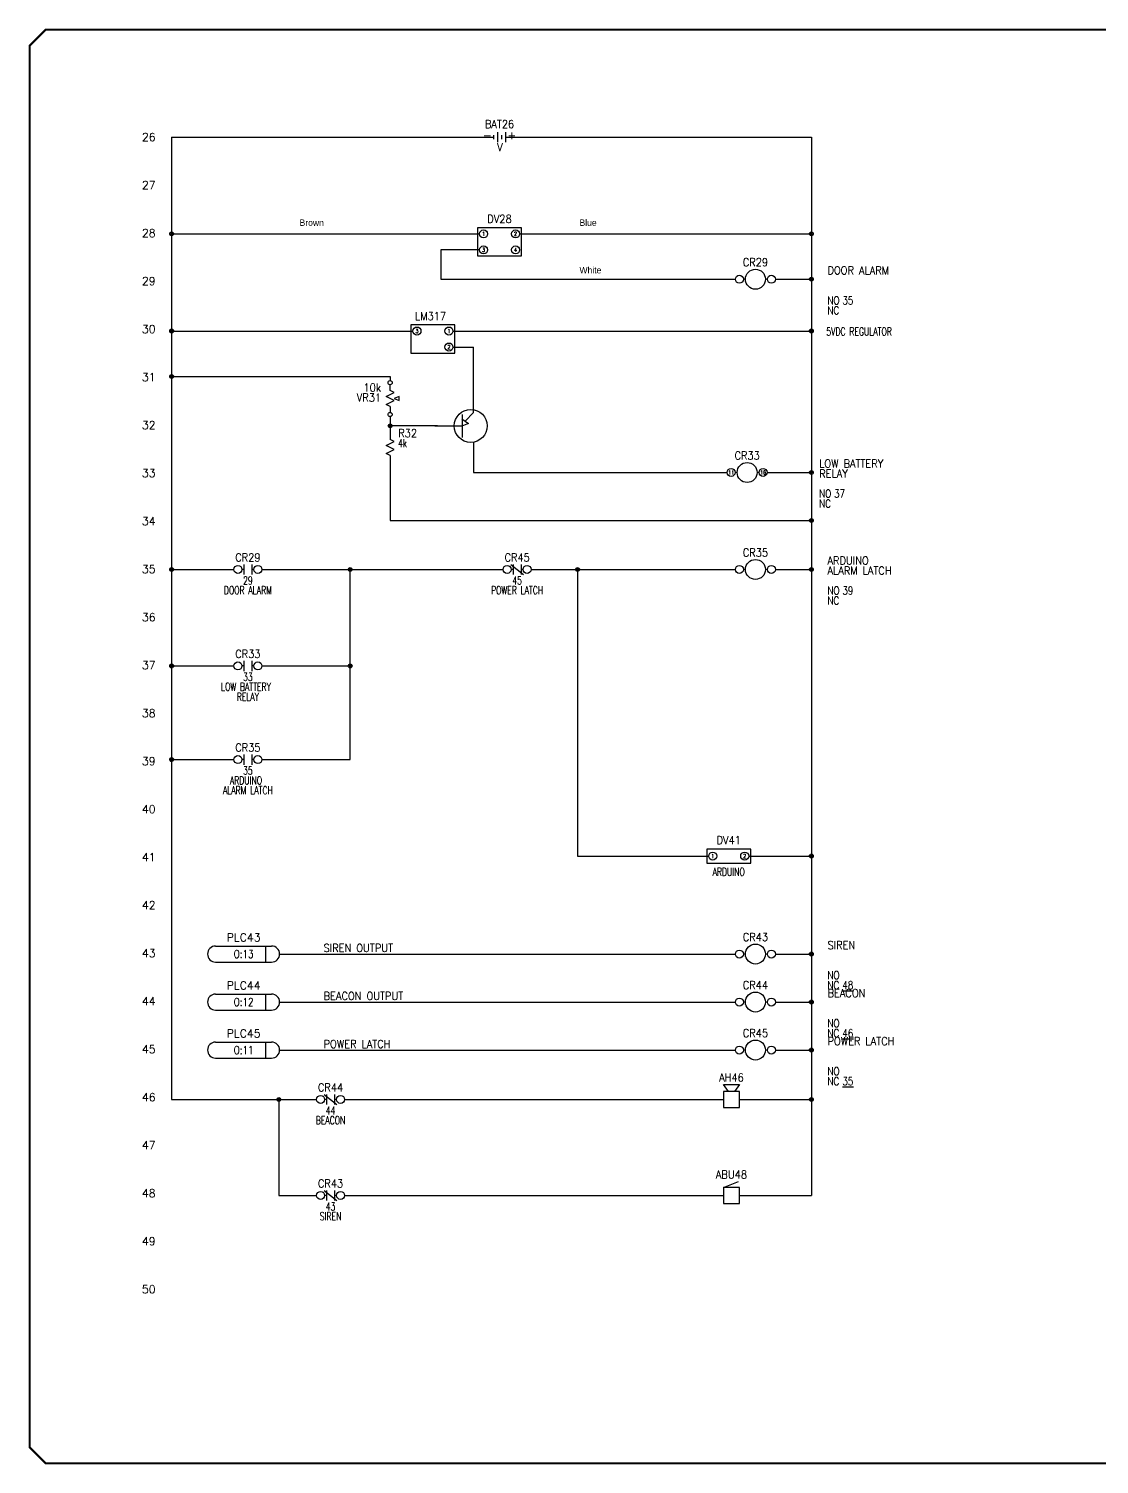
# Model space of a CAD drawing. Header units: inches. Extents: x 0 to 33.5, y 0 to 22.4.
# Drawn here: x 0.02 to 16.75, y 0.02 to 22.44 of the extents above; entities that cross this region are included whole.
import ezdxf
from ezdxf.enums import TextEntityAlignment as Align

# ---------------------------------------------------------------- set-up
doc = ezdxf.new("R2010")
doc.units = ezdxf.units.IN
doc.header["$MEASUREMENT"] = 0
for name, color, linetype in [('DESC', 150, 'Continuous'), ('DESCCHILD', 20, 'Continuous'), ('MISC', 7, 'Continuous'), ('SYMS', 7, 'Continuous'), ('TAGFIXED', 7, 'Continuous'), ('TAGS', 150, 'Continuous'), ('TERMS', 123, 'Continuous'), ('TITLE', 7, 'Continuous'), ('WIRES', 7, 'Continuous'), ('XREF', 7, 'Continuous'), ('XREFCHILD', 134, 'Continuous')]:
    doc.layers.add(name, color=color, linetype=linetype)
doc.styles.add('ITALIC', font='ITALIC')
doc.styles.add('SIMPLEX', font='SIMPLEX')
doc.styles.add('WD', font='romans.shx')

# ---------------------------------------------------------------- blocks, each defined once
blk = doc.blocks.new('NO_NUM_acade_title')
at = {"layer": 'TITLE', "const_width": 0.0312}
blk.add_lwpolyline([(30.594, 0.281), (30.594, 22.177), (30.344, 22.427), (0.281, 22.427), (0.031, 22.177), (0.031, 0.281), (0.281, 0.031), (30.344, 0.031)], close=True, dxfattribs=at)
at = {"layer": 'TITLE', "color": 1, "style": 'ITALIC'}
for tag, height, p in [('TITLE#1', 0.125, (32.156, 3.406)), ('TITLE#2', 0.125, (32.156, 3.204)), ('TITLE#3', 0.125, (32.156, 3.001)), ('TITLE#4', 0.125, (32.156, 2.799)), ('DWG#', 0.2, (32.156, 0.826))]:
    blk.add_attdef(tag, text='', height=height, dxfattribs=at).set_placement(p, align=Align.CENTER)
at = {"layer": 'TITLE', "color": 1, "style": 'SIMPLEX'}
blk.add_attdef('CAD#', (30.826, 1.958), '', height=0.0938, rotation=90, dxfattribs=at)
at = {"layer": 'TITLE', "color": 1}
for tag, p, height, style in [('ENGINEER', (31.237, 1.958), 0.0938, 'ITALIC'), ('CHKDBY', (32.424, 1.958), 0.0938, 'ITALIC'), ('JOB#', (31.464, 1.644), 0.0938, 'SIMPLEX'), ('DRAWNBY', (32.494, 1.644), 0.0938, 'ITALIC'), ('SCALE', (31.353, 1.344), 0.0938, 'SIMPLEX'), ('DATE', (32.408, 1.344), 0.0938, 'SIMPLEX'), ('SHTS', (32.532, 0.25), 0.2, 'ITALIC')]:
    blk.add_attdef(tag, p, '', height=height, dxfattribs=dict(at, style=style))
at = {"layer": 'TITLE', "color": 1, "style": 'ITALIC'}
blk.add_attdef('SH#', text='', height=0.2, dxfattribs=at).set_placement((31.881, 0.25), align=Align.RIGHT)
at = {"layer": 'TITLE', "color": 7, "flags": 9}
blk.add_attdef('WD_TB', (31.219, 0.031), '', height=0.125, dxfattribs=at)
blk = doc.blocks.new('WD_MLRH')
at = {"style": 'WD'}
blk.add_attdef('RUNGFIRST', text='', height=0.125, dxfattribs=at).set_placement((-0.25, 0), align=Align.MIDDLE_RIGHT)
at = {"style": 'WD', "flags": 1}
for tag, p in [('RUNGHORV', (-0.25, -0.127)), ('RUNGDIST', (-0.25, -0.2)), ('RUNGCNT', (-0.25, -0.237)), ('RUNGINC', (-0.25, -0.163)), ('WIRE-START', (-0.25, -0.356)), ('WIRE-GSUF', (-0.25, -0.396)), ('PH3SPACE', (-0.25, -0.437)), ('WIREMODE', (-0.25, -0.281)), ('WIREFMT', (-0.25, -0.321))]:
    blk.add_attdef(tag, text='', height=0.025, dxfattribs=at).set_placement(p, align=Align.RIGHT)
blk = doc.blocks.new('WDDOT')
for radius in [0.03, 0.0187, 0.00929]:
    blk.add_circle((0, 0), radius)
blk = doc.blocks.new('HBA1')
for p, q in [((-0.094, 0.031), (-0.094, -0.031)), ((-0.031, 0.078), (-0.031, -0.078)), ((0.031, 0.031), (0.031, -0.031)), ((0.094, 0.078), (0.094, -0.078))]:
    blk.add_line(p, q)
at = {"style": 'WD'}
for tag, width, p in [('INST', 0.7, (0.006, 0.466)), ('TAG1', 0.9, (0, 0.14)), ('LOC', 0.7, (0.006, 0.296)), ('RATING1', 0.9, (0.006, -0.219)), ('DESC1', 0.7, (0, -0.375)), ('DESC2', 0.7, (0, -0.531))]:
    blk.add_attdef(tag, text='', height=0.125, dxfattribs=dict(at, width=width)).set_placement(p, align=Align.CENTER)
at = {"linetype": 'Continuous', "style": 'WD'}
blk.add_attdef('TERM01', text='', height=0.125, dxfattribs=at).set_placement((-0.122, 0.09), align=Align.TOP_RIGHT)
at = {"style": 'WD', "flags": 1}
for tag, p in [('X4TERM01', (-0.094, 0)), ('X1TERM02', (0.094, 0))]:
    blk.add_attdef(tag, p, '', height=0.0125, dxfattribs=at)
at = {"linetype": 'Continuous', "style": 'WD', "flags": 9}
blk.add_attdef('ASSYCODE', text='', height=0.01, dxfattribs=at).set_placement((0.001, 0.059), align=Align.CENTER)
at = {"style": 'WD', "flags": 9}
blk.add_attdef('FAMILY', text='', height=0.01, dxfattribs=at).set_placement((-0.005, 0.107), align=Align.CENTER)
at = {"linetype": 'Continuous', "style": 'WD', "flags": 1}
for tag, p in [('MFG', (0, 0.078)), ('CAT', (0, 0.097))]:
    blk.add_attdef(tag, text='', height=0.01, dxfattribs=at).set_placement(p, align=Align.MIDDLE)
at = {"linetype": 'Continuous', "style": 'WD'}
blk.add_attdef('TERM02', text='', height=0.125, dxfattribs=at).set_placement((0.122, 0.09), align=Align.TOP_LEFT)
blk = doc.blocks.new('HDV1TF')
for p, q in [((0.344, 0.094), (-0.344, 0.094)), ((-0.344, 0.094), (-0.344, -0.344)), ((0.344, -0.344), (0.344, 0.094)), ((-0.344, -0.344), (0.344, -0.344))]:
    blk.add_line(p, q)
for centre in [(-0.25, 0), (0.25, 0), (-0.25, -0.25), (0.25, -0.25)]:
    blk.add_circle(centre, 0.0625)
at = {"style": 'WD'}
for tag, width, p in [('INST', 0.7, (0.006, 0.497)), ('LOC', 0.7, (0.006, 0.327)), ('TAG1', 0.9, (0, 0.171)), ('RATING2', 0.7, (0, -0.219)), ('DESC1', 0.7, (0, -0.543)), ('DESC2', 0.7, (0, -0.699)), ('XREF', 0.7, (0, -0.856))]:
    blk.add_attdef(tag, text='', height=0.125, dxfattribs=dict(at, width=width)).set_placement(p, align=Align.CENTER)
at = {"linetype": 'Continuous', "style": 'WD', "width": 0.8, "flags": 8}
for tag, p in [('TERM01', (-0.25, 0)), ('TERM02', (0.25, 0)), ('TERM03', (-0.25, -0.25)), ('TERM04', (0.25, -0.25))]:
    blk.add_attdef(tag, text='', height=0.0625, dxfattribs=at).set_placement(p, align=Align.MIDDLE)
at = {"style": 'WD', "flags": 1}
for tag, p in [('X4TERM01', (-0.312, 0)), ('X2TERM01', (-0.25, 0.062)), ('X2TERM02', (0.25, 0.062)), ('X1TERM02', (0.312, 0)), ('X4TERM03', (-0.312, -0.25)), ('X8TERM03', (-0.25, -0.312)), ('X8TERM04', (0.25, -0.312)), ('X1TERM04', (0.312, -0.25))]:
    blk.add_attdef(tag, p, '', height=0.0125, dxfattribs=at)
at = {"style": 'WD', "width": 0.7}
blk.add_attdef('RATING1', text='', height=0.125, dxfattribs=at).set_placement((0, 0), align=Align.MIDDLE)
at = {"linetype": 'Continuous', "style": 'WD', "flags": 9}
blk.add_attdef('ASSYCODE', text='', height=0.01, dxfattribs=at).set_placement((0, 0.078), align=Align.CENTER)
at = {"style": 'WD', "flags": 9}
blk.add_attdef('FAMILY', text='', height=0.01, dxfattribs=at).set_placement((-0.005, 0.139), align=Align.CENTER)
at = {"linetype": 'Continuous', "style": 'WD', "flags": 1}
for tag, p in [('MFG', (0, 0.109)), ('CAT', (0, 0.128))]:
    blk.add_attdef(tag, text='', height=0.01, dxfattribs=at).set_placement(p, align=Align.MIDDLE)
blk = doc.blocks.new('HCR1T')
for p, q in [((-0.156, 0), (-0.188, 0)), ((0.188, 0), (0.156, 0))]:
    blk.add_line(p, q)
for centre, radius in [((-0.25, 0), 0.0625), ((0, 0), 0.156), ((0.25, 0), 0.0625)]:
    blk.add_circle(centre, radius)
at = {"style": 'WD'}
for tag, width, p in [('INST', 0.7, (0, 0.528)), ('LOC', 0.7, (0, 0.359)), ('TAG1', 0.9, (0, 0.202))]:
    blk.add_attdef(tag, text='', height=0.125, dxfattribs=dict(at, width=width)).set_placement(p, align=Align.CENTER)
at = {"linetype": 'Continuous', "style": 'WD', "width": 0.8, "flags": 8}
for tag, p in [('TERM01', (-0.25, 0)), ('TERM02', (0.25, 0))]:
    blk.add_attdef(tag, text='', height=0.0625, dxfattribs=at).set_placement(p, align=Align.MIDDLE_CENTER)
at = {"style": 'WD', "flags": 1}
for tag, p in [('X4TERM01', (-0.312, 0)), ('X1TERM02', (0.312, 0))]:
    blk.add_attdef(tag, p, '', height=0.0125, dxfattribs=at)
at = {"linetype": 'Continuous', "style": 'WD', "flags": 9}
blk.add_attdef('ASSYCODE', text='', height=0.01, dxfattribs=at).set_placement((0, 0.109), align=Align.CENTER)
at = {"style": 'WD', "flags": 9}
blk.add_attdef('FAMILY', text='', height=0.01, dxfattribs=at).set_placement((-0.005, 0.17), align=Align.CENTER)
at = {"linetype": 'Continuous', "style": 'WD', "flags": 1}
for tag, p in [('MFG', (0, 0.14)), ('CAT', (0, 0.159))]:
    blk.add_attdef(tag, text='', height=0.01, dxfattribs=at).set_placement(p, align=Align.MIDDLE)
at = {"style": 'WD'}
for tag, p, width in [('DESC1', (1.126, 0.076), 0.9), ('DESC2', (1.126, -0.081), 0.9), ('DESC3', (1.126, -0.237), 0.9), ('XREFNO', (1.359, -0.393), 0.8), ('XREFNC', (1.359, -0.549), 0.8)]:
    blk.add_attdef(tag, p, '', height=0.125, dxfattribs=dict(at, width=width))
at = {"style": 'WD', "width": 0.8, "flags": 8}
for tag, p in [('NO', (1.126, -0.393)), ('NC', (1.126, -0.549))]:
    blk.add_attdef(tag, p, '', height=0.125, dxfattribs=at)
blk = doc.blocks.new('HAN1H')
for p, q in [((-0.047, 0.125), (-0.125, 0.234)), ((-0.125, 0.234), (0.125, 0.234)), ((0.125, 0.234), (0.047, 0.125)), ((0.125, 0.125), (-0.125, 0.125)), ((-0.125, 0.125), (-0.125, -0.125)), ((0.125, -0.125), (0.125, 0.125)), ((-0.125, -0.125), (0.125, -0.125))]:
    blk.add_line(p, q)
at = {"style": 'WD'}
for tag, width, p in [('INST', 0.7, (0.006, 0.606)), ('LOC', 0.7, (0.006, 0.437)), ('TAG1', 0.9, (0, 0.281))]:
    blk.add_attdef(tag, text='', height=0.125, dxfattribs=dict(at, width=width)).set_placement(p, align=Align.CENTER)
at = {"style": 'WD', "flags": 1}
for tag, p in [('X4TERM01', (-0.125, 0)), ('X1TERM02', (0.125, 0))]:
    blk.add_attdef(tag, p, '', height=0.0125, dxfattribs=at)
at = {"linetype": 'Continuous', "style": 'WD', "flags": 9}
blk.add_attdef('ASSYCODE', text='', height=0.01, dxfattribs=at).set_placement((0, 0.109), align=Align.CENTER)
at = {"style": 'WD', "flags": 9}
blk.add_attdef('FAMILY', text='', height=0.01, dxfattribs=at).set_placement((-0.005, 0.17), align=Align.CENTER)
at = {"linetype": 'Continuous', "style": 'WD', "flags": 1}
for tag, p in [('MFG', (0, 0.14)), ('CAT', (0, 0.159))]:
    blk.add_attdef(tag, text='', height=0.01, dxfattribs=at).set_placement(p, align=Align.MIDDLE)
at = {"style": 'WD', "width": 0.9}
for tag, p in [('DESC1', (1.126, 0.076)), ('DESC2', (1.126, -0.081))]:
    blk.add_attdef(tag, p, '', height=0.125, dxfattribs=at)
at = {"linetype": 'Continuous', "style": 'WD'}
blk.add_attdef('TERM01', text='', height=0.125, dxfattribs=at).set_placement((-0.169, -0.035), align=Align.TOP_RIGHT)
blk.add_attdef('TERM02', text='', height=0.125, dxfattribs=at).set_placement((0.169, -0.035), align=Align.TOP_LEFT)
blk = doc.blocks.new('HAN1Z')
for p, q in [((-0.125, 0.125), (0.109, 0.219)), ((0.125, 0.125), (-0.125, 0.125)), ((-0.125, 0.125), (-0.125, -0.125)), ((0.125, -0.125), (0.125, 0.125)), ((-0.125, -0.125), (0.125, -0.125))]:
    blk.add_line(p, q)
at = {"style": 'WD'}
for tag, width, p in [('INST', 0.7, (0.006, 0.591)), ('LOC', 0.7, (0.006, 0.421)), ('TAG1', 0.9, (0, 0.265))]:
    blk.add_attdef(tag, text='', height=0.125, dxfattribs=dict(at, width=width)).set_placement(p, align=Align.CENTER)
at = {"style": 'WD', "flags": 1}
for tag, p in [('X4TERM01', (-0.125, 0)), ('X1TERM02', (0.125, 0))]:
    blk.add_attdef(tag, p, '', height=0.0125, dxfattribs=at)
at = {"linetype": 'Continuous', "style": 'WD', "flags": 9}
blk.add_attdef('ASSYCODE', text='', height=0.01, dxfattribs=at).set_placement((0, 0.109), align=Align.CENTER)
at = {"style": 'WD', "flags": 9}
blk.add_attdef('FAMILY', text='', height=0.01, dxfattribs=at).set_placement((-0.005, 0.17), align=Align.CENTER)
at = {"linetype": 'Continuous', "style": 'WD', "flags": 1}
for tag, p in [('MFG', (0, 0.14)), ('CAT', (0, 0.159))]:
    blk.add_attdef(tag, text='', height=0.01, dxfattribs=at).set_placement(p, align=Align.MIDDLE)
at = {"style": 'WD', "width": 0.9}
for tag, p in [('DESC1', (1.126, 0.076)), ('DESC2', (1.126, -0.081))]:
    blk.add_attdef(tag, p, '', height=0.125, dxfattribs=at)
at = {"linetype": 'Continuous', "style": 'WD'}
blk.add_attdef('TERM01', text='', height=0.125, dxfattribs=at).set_placement((-0.169, -0.035), align=Align.TOP_RIGHT)
blk.add_attdef('TERM02', text='', height=0.125, dxfattribs=at).set_placement((0.169, -0.035), align=Align.TOP_LEFT)
blk = doc.blocks.new('PLCIOO1T')
for p, q in [((-0.438, 0.125), (0.438, 0.125)), ((0.344, 0.125), (0.344, -0.125)), ((-0.438, -0.125), (0.438, -0.125))]:
    blk.add_line(p, q)
for centre, start, end in [((-0.438, 0), 90, 270), ((0.438, 0), 270, 90)]:
    blk.add_arc(centre, 0.125, start, end)
at = {"style": 'WD', "width": 0.8}
for tag, p in [('INST', (0, 0.522)), ('LOC', (0, 0.353))]:
    blk.add_attdef(tag, text='', height=0.125, dxfattribs=at).set_placement(p, align=Align.CENTER)
at = {"style": 'WD'}
for tag, p, height, width in [('MFG', (1.25, 0.375), 0.0781, 0.8), ('CAT', (1.688, 0.375), 0.0781, 0.9), ('DESC', (1.25, 0.219), 0.125, 0.8), ('DESCA01', (1.25, 0.031), 0.125, 0.9)]:
    blk.add_attdef(tag, p, '', height=height, dxfattribs=dict(at, width=width))
for tag, p in [('TAG1', (0, 0.197)), ('XREF', (0, -0.282))]:
    blk.add_attdef(tag, text='', height=0.125, dxfattribs=at).set_placement(p, align=Align.CENTER)
at = {"style": 'WD', "flags": 1}
for tag, p in [('FAMILY', (-0.562, 0.157)), ('X1TERM01R', (0.562, 0))]:
    blk.add_attdef(tag, p, '', height=0.01, dxfattribs=at)
at = {"style": 'WD', "width": 0.8}
blk.add_attdef('TAGA01', text='', height=0.125, dxfattribs=at).set_placement((0, 0), align=Align.MIDDLE)
at = {"linetype": 'Continuous', "style": 'WD', "flags": 9}
blk.add_attdef('ASSYCODE', text='', height=0.01, dxfattribs=at).set_placement((0.074, 0.149), align=Align.CENTER)
at = {"style": 'WD', "width": 0.7}
blk.add_attdef('TERM01R', text='', height=0.125, dxfattribs=at).set_placement((0.438, 0), align=Align.MIDDLE_CENTER)
at = {"style": 'WD', "width": 0.9}
for tag, p in [('TERMDESC01R', (0.594, -0.062)), ('DESCB01', (1.25, -0.031)), ('DESCC01', (1.25, -0.219)), ('DESCD01', (1.25, -0.407)), ('DESCE01', (1.25, -0.595))]:
    blk.add_attdef(tag, text='', height=0.125, dxfattribs=at).set_placement(p, align=Align.TOP_LEFT)
at = {"style": 'WD'}
for tag, p in [('LINE1', (0, -0.313)), ('LINE2', (0, -0.469))]:
    blk.add_attdef(tag, text='', height=0.125, dxfattribs=at).set_placement(p, align=Align.TOP_CENTER)
blk = doc.blocks.new('HCR22T')
at = {"linetype": 'Continuous'}
for p, q in [((-0.1, 0.08), (0.1, -0.08)), ((-0.062, 0.08), (-0.062, -0.08)), ((0.062, 0.08), (0.062, -0.08))]:
    blk.add_line(p, q, dxfattribs=at)
for p, q in [((-0.062, 0), (-0.094, 0)), ((0.094, 0), (0.062, 0))]:
    blk.add_line(p, q)
for centre in [(-0.156, 0), (0.156, 0)]:
    blk.add_circle(centre, 0.0625)
at = {"style": 'WD'}
for tag, width, p in [('INST', 0.7, (0, 0.451)), ('TAG2', 0.9, (0, 0.125)), ('LOC', 0.7, (0, 0.281)), ('XREF', 0.7, (0, -0.235)), ('DESC1', 0.7, (0, -0.387)), ('DESC2', 0.7, (0, -0.543)), ('DESC3', 0.7, (0, -0.699))]:
    blk.add_attdef(tag, text='', height=0.125, dxfattribs=dict(at, width=width)).set_placement(p, align=Align.CENTER)
at = {"linetype": 'Continuous', "style": 'WD', "width": 0.8, "flags": 8}
for tag, p in [('TERM01', (-0.156, 0)), ('TERM02', (0.156, 0))]:
    blk.add_attdef(tag, text='', height=0.0625, dxfattribs=at).set_placement(p, align=Align.MIDDLE_CENTER)
at = {"style": 'WD'}
for tag, p, height, flags in [('X4TERM01', (-0.219, 0), 0.0125, 1), ('FAMILY', (0.097, 0.053), 0.01, 9), ('CONTACT', (0.097, 0.036), 0.01, 1), ('X1TERM02', (0.219, 0), 0.0125, 1)]:
    blk.add_attdef(tag, p, '', height=height, dxfattribs=dict(at, flags=flags))
for tag, p in [('X2LINK', (0, 0.125)), ('X8LINK', (0, -0.125))]:
    blk.add_attdef(tag, p, '', height=0.01, dxfattribs=at)
blk = doc.blocks.new('HDV1T7')
for p, q in [((0.344, 0.094), (-0.344, 0.094)), ((-0.344, 0.094), (-0.344, -0.344)), ((0.344, -0.344), (0.344, 0.094)), ((-0.344, -0.344), (0.344, -0.344))]:
    blk.add_line(p, q)
for centre in [(-0.25, 0), (0.25, 0), (0.25, -0.25)]:
    blk.add_circle(centre, 0.0625)
at = {"style": 'WD'}
for tag, width, p in [('INST', 0.7, (0.006, 0.497)), ('LOC', 0.7, (0.006, 0.327)), ('TAG1', 0.9, (0, 0.171)), ('RATING2', 0.7, (0, -0.219)), ('DESC1', 0.7, (0, -0.543)), ('DESC2', 0.7, (0, -0.699)), ('XREF', 0.7, (0, -0.856))]:
    blk.add_attdef(tag, text='', height=0.125, dxfattribs=dict(at, width=width)).set_placement(p, align=Align.CENTER)
at = {"linetype": 'Continuous', "style": 'WD', "width": 0.8, "flags": 8}
for tag, p in [('TERM01', (-0.25, 0)), ('TERM02', (0.25, 0)), ('TERM03', (0.25, -0.25))]:
    blk.add_attdef(tag, text='', height=0.0625, dxfattribs=at).set_placement(p, align=Align.MIDDLE)
at = {"style": 'WD', "flags": 1}
for tag, p in [('X4TERM01', (-0.312, 0)), ('X2TERM01', (-0.25, 0.062)), ('X2TERM02', (0.25, 0.062)), ('X1TERM02', (0.312, 0)), ('X8TERM03', (0.25, -0.312)), ('X1TERM03', (0.312, -0.25))]:
    blk.add_attdef(tag, p, '', height=0.0125, dxfattribs=at)
at = {"style": 'WD', "width": 0.7}
blk.add_attdef('RATING1', text='', height=0.125, dxfattribs=at).set_placement((0, 0), align=Align.MIDDLE)
at = {"linetype": 'Continuous', "style": 'WD', "flags": 9}
blk.add_attdef('ASSYCODE', text='', height=0.01, dxfattribs=at).set_placement((0, 0.078), align=Align.CENTER)
at = {"style": 'WD', "flags": 9}
blk.add_attdef('FAMILY', text='', height=0.01, dxfattribs=at).set_placement((-0.005, 0.139), align=Align.CENTER)
at = {"linetype": 'Continuous', "style": 'WD', "flags": 1}
for tag, p in [('MFG', (0, 0.109)), ('CAT', (0, 0.128))]:
    blk.add_attdef(tag, text='', height=0.01, dxfattribs=at).set_placement(p, align=Align.MIDDLE)
blk = doc.blocks.new('transistor')
for p, q in [((0.526, 0.041), (0.421, 0)), ((0.424, 0.113), (0.526, 0.041)), ((0.607, -0.25), (0.607, -0.47))]:
    blk.add_line(p, q)
blk.add_circle((0.562, 0.002), 0.257)
at = {"layer": 'WIRES'}
for p, q in [((0.607, 0.21), (0.607, 0.385)), ((0.421, 0), (0, 0)), ((0.427, 0.183), (0.427, -0.178)), ((0.475, 0.077), (0.607, 0.21))]:
    blk.add_line(p, q, dxfattribs=at)
blk = doc.blocks.new('VVR1TZ')
for p, q in [((-0.062, 0.031), (0.062, 0.094)), ((0.062, -0.031), (-0.062, 0.031)), ((0, 0.125), (0, 0.217)), ((0.062, 0.094), (0, 0.125)), ((0.141, 0.031), (0.062, 0)), ((0.062, 0), (0.141, -0.031)), ((0.141, -0.031), (0.141, 0.031)), ((-0.062, -0.094), (0.062, -0.031)), ((0, -0.125), (-0.062, -0.094)), ((0, -0.125), (0, -0.217))]:
    blk.add_line(p, q)
for centre in [(0, 0.249), (0, -0.249)]:
    blk.add_circle(centre, 0.0322)
at = {"style": 'WD'}
for tag, width, p in [('INST', 0.7, (-0.141, 0.435)), ('RATING1', 0.9, (-0.141, 0.109)), ('LOC', 0.7, (-0.141, 0.266)), ('TAG1', 0.9, (-0.141, -0.047)), ('DESC1', 0.7, (-0.141, -0.203)), ('DESC2', 0.7, (-0.141, -0.359))]:
    blk.add_attdef(tag, text='', height=0.125, dxfattribs=dict(at, width=width)).set_placement(p, align=Align.RIGHT)
at = {"color": 7, "style": 'WD', "flags": 1}
for tag, p in [('X4TERM01', (-0.031, 0.25)), ('X2TERM01', (0, 0.281)), ('X1TERM01', (0.031, 0.25)), ('X1TERM03', (0.141, 0)), ('X4TERM02', (-0.031, -0.25)), ('X8TERM02', (0, -0.281)), ('X1TERM02', (0.031, -0.25))]:
    blk.add_attdef(tag, p, '', height=0.0125, dxfattribs=at)
at = {"linetype": 'Continuous', "style": 'WD', "flags": 8}
for tag, p in [('TERM01', (0.062, 0.281)), ('TERM03', (0.156, 0.062))]:
    blk.add_attdef(tag, p, '', height=0.125, dxfattribs=at)
at = {"linetype": 'Continuous', "style": 'WD', "flags": 9}
blk.add_attdef('ASSYCODE', text='', height=0.01, dxfattribs=at).set_placement((-0.141, -0.125), align=Align.CENTER)
at = {"style": 'WD', "flags": 9}
blk.add_attdef('FAMILY', text='', height=0.01, dxfattribs=at).set_placement((-0.141, -0.066), align=Align.CENTER)
at = {"linetype": 'Continuous', "style": 'WD', "flags": 9}
for tag, p in [('MFG', (-0.143, -0.099)), ('CAT', (-0.143, -0.084))]:
    blk.add_attdef(tag, text='', height=0.01, dxfattribs=at).set_placement(p, align=Align.MIDDLE)
at = {"linetype": 'Continuous', "style": 'WD', "flags": 8}
blk.add_attdef('TERM02', text='', height=0.125, dxfattribs=at).set_placement((0.062, -0.297), align=Align.TOP_LEFT)
blk = doc.blocks.new('VRE1')
for p, q in [((-0.062, 0.031), (0.062, 0.094)), ((0.062, -0.031), (-0.062, 0.031)), ((0.062, 0.094), (0, 0.125)), ((-0.062, -0.094), (0.062, -0.031)), ((0, -0.125), (-0.062, -0.094))]:
    blk.add_line(p, q)
at = {"style": 'WD'}
for tag, p, width in [('INST', (0.219, 0.488), 0.7), ('TAG1', (0.127, 0.162), 0.9), ('LOC', (0.219, 0.318), 0.7), ('RATING1', (0.125, 0.006), 0.7), ('RATING2', (0.125, -0.151), 0.7), ('DESC1', (0.129, -0.307), 0.7), ('DESC2', (0.129, -0.463), 0.7)]:
    blk.add_attdef(tag, p, '', height=0.125, dxfattribs=dict(at, width=width))
at = {"linetype": 'Continuous', "style": 'WD', "flags": 8}
blk.add_attdef('TERM01', text='', height=0.125, dxfattribs=at).set_placement((-0.055, 0.144), align=Align.RIGHT)
at = {"style": 'WD', "flags": 9}
blk.add_attdef('FAMILY', (-0.184, 0.08), '', height=0.01, rotation=90, dxfattribs=at)
at = {"linetype": 'Continuous', "style": 'WD', "flags": 9}
for tag, p in [('CAT', (-0.139, 0.105)), ('MFG', (-0.12, 0.103)), ('ASSYCODE', (-0.094, 0.094))]:
    blk.add_attdef(tag, text='', height=0.01, rotation=90, dxfattribs=at).set_placement(p, align=Align.CENTER)
at = {"color": 7, "style": 'WD', "flags": 1}
for tag, p in [('X2TERM01', (0, 0.125)), ('X8TERM02', (0, -0.125))]:
    blk.add_attdef(tag, p, '', height=0.0125, dxfattribs=at)
at = {"linetype": 'Continuous', "style": 'WD', "flags": 8}
blk.add_attdef('TERM02', text='', height=0.125, dxfattribs=at).set_placement((-0.041, -0.151), align=Align.TOP_RIGHT)
blk = doc.blocks.new('HCR21T')
for p, q in [((-0.062, 0), (-0.094, 0)), ((0.094, 0), (0.062, 0))]:
    blk.add_line(p, q)
at = {"linetype": 'Continuous'}
for p, q in [((-0.062, 0.08), (-0.062, -0.08)), ((0.062, 0.08), (0.062, -0.08))]:
    blk.add_line(p, q, dxfattribs=at)
for centre in [(-0.156, 0), (0.156, 0)]:
    blk.add_circle(centre, 0.0625)
at = {"style": 'WD'}
for tag, width, p in [('INST', 0.7, (0, 0.451)), ('TAG2', 0.9, (0, 0.125)), ('LOC', 0.7, (0, 0.281)), ('XREF', 0.7, (0, -0.235)), ('DESC1', 0.7, (0, -0.387)), ('DESC2', 0.7, (0, -0.543))]:
    blk.add_attdef(tag, text='', height=0.125, dxfattribs=dict(at, width=width)).set_placement(p, align=Align.CENTER)
at = {"linetype": 'Continuous', "style": 'WD', "width": 0.8, "flags": 8}
for tag, p in [('TERM01', (-0.156, 0)), ('TERM02', (0.156, 0))]:
    blk.add_attdef(tag, text='', height=0.0625, dxfattribs=at).set_placement(p, align=Align.MIDDLE_CENTER)
at = {"style": 'WD'}
for tag, p, height, flags in [('X4TERM01', (-0.219, 0), 0.0125, 1), ('FAMILY', (0.097, 0.053), 0.01, 9), ('CONTACT', (0.097, 0.036), 0.01, 1), ('X1TERM02', (0.219, 0), 0.0125, 1)]:
    blk.add_attdef(tag, p, '', height=height, dxfattribs=dict(at, flags=flags))
for tag, p in [('X2LINK', (0, 0.125)), ('X8LINK', (0, -0.125))]:
    blk.add_attdef(tag, p, '', height=0.01, dxfattribs=at)
blk = doc.blocks.new('HDV1T6')
for p, q in [((0.344, 0.109), (-0.344, 0.109)), ((-0.344, 0.109), (-0.344, -0.109)), ((0.344, -0.109), (0.344, 0.109)), ((-0.344, -0.109), (0.344, -0.109))]:
    blk.add_line(p, q)
for centre in [(-0.25, 0), (0.25, 0)]:
    blk.add_circle(centre, 0.0625)
at = {"style": 'WD'}
for tag, width, p in [('INST', 0.7, (0.006, 0.669)), ('RATING2', 0.7, (0, 0.343)), ('LOC', 0.7, (0.006, 0.499)), ('TAG1', 0.9, (0, 0.187)), ('DESC1', 0.7, (0, -0.309)), ('DESC2', 0.7, (0, -0.465)), ('XREF', 0.7, (0, -0.621))]:
    blk.add_attdef(tag, text='', height=0.125, dxfattribs=dict(at, width=width)).set_placement(p, align=Align.CENTER)
at = {"linetype": 'Continuous', "style": 'WD', "width": 0.8, "flags": 8}
for tag, p in [('TERM01', (-0.25, 0)), ('TERM02', (0.25, 0))]:
    blk.add_attdef(tag, text='', height=0.0625, dxfattribs=at).set_placement(p, align=Align.MIDDLE)
at = {"style": 'WD', "flags": 1}
for tag, p in [('X4TERM01', (-0.312, 0)), ('X2TERM01', (-0.25, 0.062)), ('X2TERM02', (0.25, 0.062)), ('X1TERM02', (0.312, 0)), ('X8TERM01', (-0.25, -0.062)), ('X8TERM02', (0.25, -0.062))]:
    blk.add_attdef(tag, p, '', height=0.0125, dxfattribs=at)
at = {"style": 'WD', "width": 0.7}
blk.add_attdef('RATING1', text='', height=0.125, dxfattribs=at).set_placement((0, 0), align=Align.MIDDLE)
at = {"linetype": 'Continuous', "style": 'WD', "flags": 9}
blk.add_attdef('ASSYCODE', text='', height=0.01, dxfattribs=at).set_placement((0, 0.094), align=Align.CENTER)
at = {"style": 'WD', "flags": 9}
blk.add_attdef('FAMILY', text='', height=0.01, dxfattribs=at).set_placement((-0.005, 0.154), align=Align.CENTER)
at = {"linetype": 'Continuous', "style": 'WD', "flags": 1}
for tag, p in [('MFG', (0, 0.125)), ('CAT', (0, 0.144))]:
    blk.add_attdef(tag, text='', height=0.01, dxfattribs=at).set_placement(p, align=Align.MIDDLE)

msp = doc.modelspace()

# ---------------------------------------------------------------- linework, layer by layer
at = {"layer": 'WIRES'}
for p, q in [((2.25, 20.75), (2.25, 5.715)), ((2.25, 20.75), (7.281, 20.75)), ((7.469, 20.75), (12.25, 20.75)), ((12.25, 20.75), (12.25, 4.215)), ((2.25, 19.238), (7.062, 19.238)), ((7.688, 19.238), (12.25, 19.238)), ((7.062, 18.988), (6.457, 18.988)), ((6.457, 18.988), (6.457, 18.529)), ((6.457, 18.529), (11.062, 18.529)), ((11.688, 18.529), (12.25, 18.529)), ((2.25, 17.72), (6.022, 17.72)), ((6.647, 17.72), (12.25, 17.72)), ((6.647, 17.47), (6.97, 17.47)), ((6.97, 16.62), (6.97, 17.47)), ((2.25, 17.01), (5.665, 17.01)), ((5.665, 17.01), (5.665, 16.946)), ((5.665, 16.384), (5.665, 16.025)), ((6.407, 16.238), (5.665, 16.238)), ((5.665, 15.775), (5.665, 14.76)), ((6.97, 15.765), (6.97, 15.51)), ((6.97, 15.51), (10.932, 15.51)), ((11.557, 15.51), (12.25, 15.51)), ((5.665, 14.76), (12.25, 14.76)), ((2.25, 13.995), (3.224, 13.995)), ((3.661, 13.995), (7.431, 13.995)), ((5.04, 12.488), (5.04, 13.995)), ((7.869, 13.995), (11.062, 13.995)), ((8.595, 13.995), (8.595, 9.518)), ((11.688, 13.995), (12.25, 13.995)), ((2.25, 12.488), (3.224, 12.488)), ((3.661, 12.488), (5.04, 12.488)), ((5.04, 11.025), (5.04, 12.488)), ((2.25, 11.025), (3.224, 11.025)), ((3.661, 11.025), (5.04, 11.025)), ((8.595, 9.518), (10.645, 9.518)), ((11.27, 9.518), (12.25, 9.518)), ((3.938, 7.987), (11.062, 7.987)), ((11.688, 7.987), (12.25, 7.987)), ((3.938, 7.237), (11.062, 7.237)), ((11.688, 7.237), (12.25, 7.237)), ((3.938, 6.487), (11.062, 6.487)), ((11.688, 6.487), (12.25, 6.487)), ((2.25, 5.715), (4.515, 5.715)), ((3.925, 5.715), (3.925, 4.215)), ((4.953, 5.715), (10.875, 5.715)), ((11.125, 5.715), (12.25, 5.715)), ((3.925, 4.215), (4.515, 4.215)), ((4.953, 4.215), (10.875, 4.215)), ((11.125, 4.215), (12.25, 4.215))]:
    msp.add_line(p, q, dxfattribs=at)

# ---------------------------------------------------------------- block references
for name, p in [('NO_NUM_acade_title', (0, 0)), ('transistor', (6.363, 16.235))]:
    msp.add_blockref(name, p)
msp.add_blockref('WD_MLRH', (2.25, 20.75)).add_auto_attribs({'RUNGFIRST': '26'})
at = {"layer": 'SYMS'}
ref = msp.add_blockref('HBA1', (7.375, 20.75), dxfattribs=at)
ref.add_attrib('RATING1', 'V', dxfattribs={"layer": 'MISC', "height": 0.125, "style": 'WD', "width": 0.9}).set_placement((7.381, 20.531), align=Align.CENTER)
ref.add_attrib('TERM02', '+', dxfattribs={"layer": 'TERMS', "linetype": 'Continuous', "height": 0.125, "style": 'WD'}).set_placement((7.497, 20.84), align=Align.TOP_LEFT)
ref.add_attrib('TERM01', '-', dxfattribs={"layer": 'TERMS', "linetype": 'Continuous', "height": 0.125, "style": 'WD'}).set_placement((7.253, 20.84), align=Align.TOP_RIGHT)
ref.add_attrib('TAG1', 'BAT26', dxfattribs={"layer": 'TAGS', "height": 0.125, "style": 'WD', "width": 0.9}).set_placement((7.375, 20.89), align=Align.CENTER)
ref = msp.add_blockref('HDV1TF', (7.375, 19.238), dxfattribs=at)
ref.add_attrib('TERM03', '3', dxfattribs={"layer": 'TERMS', "linetype": 'Continuous', "height": 0.0625, "style": 'WD', "width": 0.8, "flags": 8}).set_placement((7.125, 18.988), align=Align.MIDDLE)
ref.add_attrib('TERM04', '4', dxfattribs={"layer": 'TERMS', "linetype": 'Continuous', "height": 0.0625, "style": 'WD', "width": 0.8, "flags": 8}).set_placement((7.625, 18.988), align=Align.MIDDLE)
ref.add_attrib('TERM02', '2', dxfattribs={"layer": 'TERMS', "linetype": 'Continuous', "height": 0.0625, "style": 'WD', "width": 0.8, "flags": 8}).set_placement((7.625, 19.238), align=Align.MIDDLE)
ref.add_attrib('TERM01', '1', dxfattribs={"layer": 'TERMS', "linetype": 'Continuous', "height": 0.0625, "style": 'WD', "width": 0.8, "flags": 8}).set_placement((7.125, 19.238), align=Align.MIDDLE)
ref.add_attrib('TAG1', 'DV28', dxfattribs={"layer": 'TAGS', "height": 0.125, "style": 'WD', "width": 0.9}).set_placement((7.375, 19.409), align=Align.CENTER)
for p in [(2.25, 19.238), (12.25, 19.238), (12.25, 18.529), (2.25, 17.72), (12.25, 17.72), (2.25, 17.01), (5.665, 16.238), (12.25, 15.51), (12.25, 14.76), (2.25, 13.995), (5.04, 13.995), (8.595, 13.995), (12.25, 13.995), (2.25, 12.488), (5.04, 12.488), (2.25, 11.025), (12.25, 9.518), (12.25, 7.987), (12.25, 7.237), (12.25, 6.487), (3.925, 5.715), (12.25, 5.715)]:
    msp.add_blockref('WDDOT', p, dxfattribs=at)
ref = msp.add_blockref('HCR1T', (11.375, 18.529), dxfattribs=at)
ref.add_attrib('NC', 'NC', (12.501, 17.98), dxfattribs={"layer": 'MISC', "height": 0.125, "style": 'WD', "width": 0.8, "flags": 8})
ref.add_attrib('NO', 'NO', (12.501, 18.136), dxfattribs={"layer": 'MISC', "height": 0.125, "style": 'WD', "width": 0.8, "flags": 8})
ref.add_attrib('XREFNO', '35', (12.734, 18.136), dxfattribs={"layer": 'XREF', "height": 0.125, "style": 'WD', "width": 0.8})
ref.add_attrib('DESC1', 'DOOR ALARM', (12.501, 18.605), dxfattribs={"layer": 'DESC', "height": 0.125, "style": 'WD', "width": 0.9})
ref.add_attrib('TAG1', 'CR29', dxfattribs={"layer": 'TAGS', "height": 0.125, "style": 'WD', "width": 0.9}).set_placement((11.375, 18.732), align=Align.CENTER)
ref = msp.add_blockref('HDV1T7', (6.335, 17.72), dxfattribs=at)
ref.add_attrib('DESC1', '5VDC REGULATOR', dxfattribs={"layer": 'DESC', "height": 0.125, "style": 'WD', "width": 0.7}).set_placement((12.995, 17.649), align=Align.CENTER)
ref.add_attrib('TERM03', '2', dxfattribs={"layer": 'TERMS', "linetype": 'Continuous', "height": 0.0625, "style": 'WD', "width": 0.8, "flags": 8}).set_placement((6.585, 17.47), align=Align.MIDDLE)
ref.add_attrib('TERM02', '1', dxfattribs={"layer": 'TERMS', "linetype": 'Continuous', "height": 0.0625, "style": 'WD', "width": 0.8, "flags": 8}).set_placement((6.585, 17.72), align=Align.MIDDLE)
ref.add_attrib('TERM01', '3', dxfattribs={"layer": 'TERMS', "linetype": 'Continuous', "height": 0.0625, "style": 'WD', "width": 0.8, "flags": 8}).set_placement((6.085, 17.72), align=Align.MIDDLE)
ref.add_attrib('TAG1F', 'LM317 ', dxfattribs={"layer": 'TAGFIXED', "height": 0.125, "style": 'WD', "width": 0.9}).set_placement((6.335, 17.891), align=Align.CENTER)
ref = msp.add_blockref('VVR1TZ', (5.665, 16.665), dxfattribs=at)
ref.add_attrib('RATING1', '10k', dxfattribs={"layer": 'MISC', "height": 0.125, "style": 'WD', "width": 0.9}).set_placement((5.524, 16.774), align=Align.RIGHT)
ref.add_attrib('TAG1', 'VR31', dxfattribs={"layer": 'TAGS', "height": 0.125, "style": 'WD', "width": 0.9}).set_placement((5.524, 16.618), align=Align.RIGHT)
ref = msp.add_blockref('VRE1', (5.665, 15.9), dxfattribs=at)
ref.add_attrib('RATING1', '4k', (5.79, 15.906), dxfattribs={"layer": 'MISC', "height": 0.125, "style": 'WD', "width": 0.7})
ref.add_attrib('TAG1', 'R32', (5.792, 16.062), dxfattribs={"layer": 'TAGS', "height": 0.125, "style": 'WD', "width": 0.9})
ref = msp.add_blockref('HCR1T', (11.245, 15.51), dxfattribs=at)
ref.add_attrib('TERM02', '16', dxfattribs={"layer": 'TERMS', "linetype": 'Continuous', "height": 0.0625, "style": 'WD', "width": 0.8, "flags": 8}).set_placement((11.495, 15.51), align=Align.MIDDLE_CENTER)
ref.add_attrib('TERM01', '11', dxfattribs={"layer": 'TERMS', "linetype": 'Continuous', "height": 0.0625, "style": 'WD', "width": 0.8, "flags": 8}).set_placement((10.995, 15.51), align=Align.MIDDLE_CENTER)
ref.add_attrib('NC', 'NC', (12.371, 14.961), dxfattribs={"layer": 'MISC', "height": 0.125, "style": 'WD', "width": 0.8, "flags": 8})
ref.add_attrib('NO', 'NO', (12.371, 15.117), dxfattribs={"layer": 'MISC', "height": 0.125, "style": 'WD', "width": 0.8, "flags": 8})
ref.add_attrib('XREFNO', '37', (12.604, 15.117), dxfattribs={"layer": 'XREF', "height": 0.125, "style": 'WD', "width": 0.8})
ref.add_attrib('DESC2', 'RELAY', (12.371, 15.429), dxfattribs={"layer": 'DESC', "height": 0.125, "style": 'WD', "width": 0.9})
ref.add_attrib('DESC1', 'LOW BATTERY ', (12.371, 15.586), dxfattribs={"layer": 'DESC', "height": 0.125, "style": 'WD', "width": 0.9})
ref.add_attrib('TAG1', 'CR33', dxfattribs={"layer": 'TAGS', "height": 0.125, "style": 'WD', "width": 0.9}).set_placement((11.245, 15.712), align=Align.CENTER)
ref = msp.add_blockref('HCR21T', (3.442, 13.995), dxfattribs=at)
ref.add_attrib('XREF', '29', dxfattribs={"layer": 'XREFCHILD', "height": 0.125, "style": 'WD', "width": 0.7}).set_placement((3.442, 13.76), align=Align.CENTER)
ref.add_attrib('DESC1', 'DOOR ALARM', dxfattribs={"layer": 'DESCCHILD', "height": 0.125, "style": 'WD', "width": 0.7}).set_placement((3.442, 13.608), align=Align.CENTER)
ref.add_attrib('TAG2', 'CR29', dxfattribs={"layer": 'TAGS', "height": 0.125, "style": 'WD', "width": 0.9}).set_placement((3.442, 14.12), align=Align.CENTER)
ref = msp.add_blockref('HCR22T', (7.65, 13.995), dxfattribs=at)
ref.add_attrib('XREF', '45', dxfattribs={"layer": 'XREFCHILD', "height": 0.125, "style": 'WD', "width": 0.7}).set_placement((7.65, 13.76), align=Align.CENTER)
ref.add_attrib('DESC1', 'POWER LATCH', dxfattribs={"layer": 'DESCCHILD', "height": 0.125, "style": 'WD', "width": 0.7}).set_placement((7.65, 13.608), align=Align.CENTER)
ref.add_attrib('TAG2', 'CR45', dxfattribs={"layer": 'TAGS', "height": 0.125, "style": 'WD', "width": 0.9}).set_placement((7.65, 14.12), align=Align.CENTER)
ref = msp.add_blockref('HCR1T', (11.375, 13.995), dxfattribs=at)
ref.add_attrib('NC', 'NC', (12.501, 13.446), dxfattribs={"layer": 'MISC', "height": 0.125, "style": 'WD', "width": 0.8, "flags": 8})
ref.add_attrib('NO', 'NO', (12.501, 13.602), dxfattribs={"layer": 'MISC', "height": 0.125, "style": 'WD', "width": 0.8, "flags": 8})
ref.add_attrib('XREFNO', '39', (12.734, 13.602), dxfattribs={"layer": 'XREF', "height": 0.125, "style": 'WD', "width": 0.8})
ref.add_attrib('DESC2', 'ALARM LATCH', (12.501, 13.914), dxfattribs={"layer": 'DESC', "height": 0.125, "style": 'WD', "width": 0.9})
ref.add_attrib('DESC1', 'ARDUINO ', (12.501, 14.071), dxfattribs={"layer": 'DESC', "height": 0.125, "style": 'WD', "width": 0.9})
ref.add_attrib('TAG1', 'CR35', dxfattribs={"layer": 'TAGS', "height": 0.125, "style": 'WD', "width": 0.9}).set_placement((11.375, 14.197), align=Align.CENTER)
ref = msp.add_blockref('HCR21T', (3.442, 12.488), dxfattribs=at)
ref.add_attrib('XREF', '33', dxfattribs={"layer": 'XREFCHILD', "height": 0.125, "style": 'WD', "width": 0.7}).set_placement((3.442, 12.253), align=Align.CENTER)
ref.add_attrib('DESC2', 'RELAY', dxfattribs={"layer": 'DESCCHILD', "height": 0.125, "style": 'WD', "width": 0.7}).set_placement((3.442, 11.944), align=Align.CENTER)
ref.add_attrib('DESC1', 'LOW BATTERY ', dxfattribs={"layer": 'DESCCHILD', "height": 0.125, "style": 'WD', "width": 0.7}).set_placement((3.442, 12.101), align=Align.CENTER)
ref.add_attrib('TAG2', 'CR33', dxfattribs={"layer": 'TAGS', "height": 0.125, "style": 'WD', "width": 0.9}).set_placement((3.442, 12.613), align=Align.CENTER)
ref = msp.add_blockref('HCR21T', (3.442, 11.025), dxfattribs=at)
ref.add_attrib('XREF', '35', dxfattribs={"layer": 'XREFCHILD', "height": 0.125, "style": 'WD', "width": 0.7}).set_placement((3.442, 10.79), align=Align.CENTER)
ref.add_attrib('DESC2', 'ALARM LATCH', dxfattribs={"layer": 'DESCCHILD', "height": 0.125, "style": 'WD', "width": 0.7}).set_placement((3.442, 10.482), align=Align.CENTER)
ref.add_attrib('DESC1', 'ARDUINO ', dxfattribs={"layer": 'DESCCHILD', "height": 0.125, "style": 'WD', "width": 0.7}).set_placement((3.442, 10.638), align=Align.CENTER)
ref.add_attrib('TAG2', 'CR35', dxfattribs={"layer": 'TAGS', "height": 0.125, "style": 'WD', "width": 0.9}).set_placement((3.442, 11.15), align=Align.CENTER)
ref = msp.add_blockref('HDV1T6', (10.957, 9.518), dxfattribs=at)
ref.add_attrib('DESC1', 'ARDUINO', dxfattribs={"layer": 'DESC', "height": 0.125, "style": 'WD', "width": 0.7}).set_placement((10.957, 9.209), align=Align.CENTER)
ref.add_attrib('TERM02', '2', dxfattribs={"layer": 'TERMS', "linetype": 'Continuous', "height": 0.0625, "style": 'WD', "width": 0.8, "flags": 8}).set_placement((11.207, 9.518), align=Align.MIDDLE)
ref.add_attrib('TERM01', '1', dxfattribs={"layer": 'TERMS', "linetype": 'Continuous', "height": 0.0625, "style": 'WD', "width": 0.8, "flags": 8}).set_placement((10.707, 9.518), align=Align.MIDDLE)
ref.add_attrib('TAG1', 'DV41', dxfattribs={"layer": 'TAGS', "height": 0.125, "style": 'WD', "width": 0.9}).set_placement((10.957, 9.704), align=Align.CENTER)
ref = msp.add_blockref('PLCIOO1T', (3.375, 7.987), dxfattribs=at)
ref.add_attrib('TAG1', 'PLC43', dxfattribs={"layer": 'TAGS', "height": 0.125, "style": 'WD'}).set_placement((3.375, 8.184), align=Align.CENTER)
ref.add_attrib('DESCA01', 'SIREN OUTPUT', (4.625, 8.019), dxfattribs={"layer": 'DESC', "height": 0.125, "style": 'WD', "width": 0.9})
ref.add_attrib('TAGA01', 'O:13', dxfattribs={"layer": 'TAGS', "height": 0.125, "style": 'WD', "width": 0.8}).set_placement((3.375, 7.987), align=Align.MIDDLE)
ref = msp.add_blockref('HCR1T', (11.375, 7.987), dxfattribs=at)
ref.add_attrib('NC', 'NC', (12.501, 7.438), dxfattribs={"layer": 'MISC', "height": 0.125, "style": 'WD', "width": 0.8, "flags": 8})
ref.add_attrib('NO', 'NO', (12.501, 7.594), dxfattribs={"layer": 'MISC', "height": 0.125, "style": 'WD', "width": 0.8, "flags": 8})
ref.add_attrib('XREFNC', '%%u48%%u', (12.734, 7.438), dxfattribs={"layer": 'XREF', "height": 0.125, "style": 'WD', "width": 0.8})
ref.add_attrib('DESC1', 'SIREN', (12.501, 8.063), dxfattribs={"layer": 'DESC', "height": 0.125, "style": 'WD', "width": 0.9})
ref.add_attrib('TAG1', 'CR43', dxfattribs={"layer": 'TAGS', "height": 0.125, "style": 'WD', "width": 0.9}).set_placement((11.375, 8.19), align=Align.CENTER)
ref = msp.add_blockref('PLCIOO1T', (3.375, 7.237), dxfattribs=at)
ref.add_attrib('TAG1', 'PLC44', dxfattribs={"layer": 'TAGS', "height": 0.125, "style": 'WD'}).set_placement((3.375, 7.434), align=Align.CENTER)
ref.add_attrib('DESCA01', 'BEACON OUTPUT', (4.625, 7.269), dxfattribs={"layer": 'DESC', "height": 0.125, "style": 'WD', "width": 0.9})
ref.add_attrib('TAGA01', 'O:12', dxfattribs={"layer": 'TAGS', "height": 0.125, "style": 'WD', "width": 0.8}).set_placement((3.375, 7.237), align=Align.MIDDLE)
ref = msp.add_blockref('HCR1T', (11.375, 7.237), dxfattribs=at)
ref.add_attrib('NC', 'NC', (12.501, 6.688), dxfattribs={"layer": 'MISC', "height": 0.125, "style": 'WD', "width": 0.8, "flags": 8})
ref.add_attrib('NO', 'NO', (12.501, 6.844), dxfattribs={"layer": 'MISC', "height": 0.125, "style": 'WD', "width": 0.8, "flags": 8})
ref.add_attrib('XREFNC', '%%u46%%u', (12.734, 6.688), dxfattribs={"layer": 'XREF', "height": 0.125, "style": 'WD', "width": 0.8})
ref.add_attrib('DESC1', 'BEACON', (12.501, 7.313), dxfattribs={"layer": 'DESC', "height": 0.125, "style": 'WD', "width": 0.9})
ref.add_attrib('TAG1', 'CR44', dxfattribs={"layer": 'TAGS', "height": 0.125, "style": 'WD', "width": 0.9}).set_placement((11.375, 7.44), align=Align.CENTER)
ref = msp.add_blockref('PLCIOO1T', (3.375, 6.487), dxfattribs=at)
ref.add_attrib('TAG1', 'PLC45', dxfattribs={"layer": 'TAGS', "height": 0.125, "style": 'WD'}).set_placement((3.375, 6.684), align=Align.CENTER)
ref.add_attrib('DESCA01', 'POWER LATCH', (4.625, 6.519), dxfattribs={"layer": 'DESC', "height": 0.125, "style": 'WD', "width": 0.9})
ref.add_attrib('TAGA01', 'O:11', dxfattribs={"layer": 'TAGS', "height": 0.125, "style": 'WD', "width": 0.8}).set_placement((3.375, 6.487), align=Align.MIDDLE)
ref = msp.add_blockref('HCR1T', (11.375, 6.487), dxfattribs=at)
ref.add_attrib('NC', 'NC', (12.501, 5.938), dxfattribs={"layer": 'MISC', "height": 0.125, "style": 'WD', "width": 0.8, "flags": 8})
ref.add_attrib('NO', 'NO', (12.501, 6.094), dxfattribs={"layer": 'MISC', "height": 0.125, "style": 'WD', "width": 0.8, "flags": 8})
ref.add_attrib('XREFNC', '%%u35%%u', (12.734, 5.938), dxfattribs={"layer": 'XREF', "height": 0.125, "style": 'WD', "width": 0.8})
ref.add_attrib('DESC1', 'POWER LATCH', (12.501, 6.563), dxfattribs={"layer": 'DESC', "height": 0.125, "style": 'WD', "width": 0.9})
ref.add_attrib('TAG1', 'CR45', dxfattribs={"layer": 'TAGS', "height": 0.125, "style": 'WD', "width": 0.9}).set_placement((11.375, 6.69), align=Align.CENTER)
ref = msp.add_blockref('HAN1H', (11, 5.715), dxfattribs=at)
ref.add_attrib('TAG1', 'AH46', dxfattribs={"layer": 'TAGS', "height": 0.125, "style": 'WD', "width": 0.9}).set_placement((11, 5.996), align=Align.CENTER)
ref = msp.add_blockref('HCR22T', (4.734, 5.715), dxfattribs=at)
ref.add_attrib('XREF', '44', dxfattribs={"layer": 'XREFCHILD', "height": 0.125, "style": 'WD', "width": 0.7}).set_placement((4.734, 5.48), align=Align.CENTER)
ref.add_attrib('DESC1', 'BEACON', dxfattribs={"layer": 'DESCCHILD', "height": 0.125, "style": 'WD', "width": 0.7}).set_placement((4.734, 5.328), align=Align.CENTER)
ref.add_attrib('TAG2', 'CR44', dxfattribs={"layer": 'TAGS', "height": 0.125, "style": 'WD', "width": 0.9}).set_placement((4.734, 5.84), align=Align.CENTER)
ref = msp.add_blockref('HAN1Z', (11, 4.215), dxfattribs=at)
ref.add_attrib('TAG1', 'ABU48', dxfattribs={"layer": 'TAGS', "height": 0.125, "style": 'WD', "width": 0.9}).set_placement((11, 4.48), align=Align.CENTER)
ref = msp.add_blockref('HCR22T', (4.734, 4.215), dxfattribs=at)
ref.add_attrib('XREF', '43', dxfattribs={"layer": 'XREFCHILD', "height": 0.125, "style": 'WD', "width": 0.7}).set_placement((4.734, 3.98), align=Align.CENTER)
ref.add_attrib('DESC1', 'SIREN', dxfattribs={"layer": 'DESCCHILD', "height": 0.125, "style": 'WD', "width": 0.7}).set_placement((4.734, 3.828), align=Align.CENTER)
ref.add_attrib('TAG2', 'CR43', dxfattribs={"layer": 'TAGS', "height": 0.125, "style": 'WD', "width": 0.9}).set_placement((4.734, 4.34), align=Align.CENTER)

# ---------------------------------------------------------------- texts
at = {"style": 'WD'}
for s, p in [('27', (2, 20)), ('28', (2, 19.25)), ('29', (2, 18.5)), ('30', (2, 17.75)), ('31', (2, 17)), ('32', (2, 16.25)), ('33', (2, 15.5)), ('34', (2, 14.75)), ('35', (2, 14)), ('36', (2, 13.25)), ('37', (2, 12.5)), ('38', (2, 11.75)), ('39', (2, 11)), ('40', (2, 10.25)), ('41', (2, 9.5)), ('42', (2, 8.75)), ('43', (2, 8)), ('44', (2, 7.25)), ('45', (2, 6.5)), ('46', (2, 5.75)), ('47', (2, 5)), ('48', (2, 4.25)), ('49', (2, 3.5)), ('50', (2, 2.75))]:
    msp.add_text(s, height=0.125, dxfattribs=at).set_placement(p, align=Align.MIDDLE_RIGHT)
for s, p in [('Brown', (4.25, 19.363)), ('Blue', (8.625, 19.363)), ('White', (8.625, 18.62))]:
    msp.add_text(s, height=0.1).set_placement(p)

doc.saveas('drawing.dxf')
